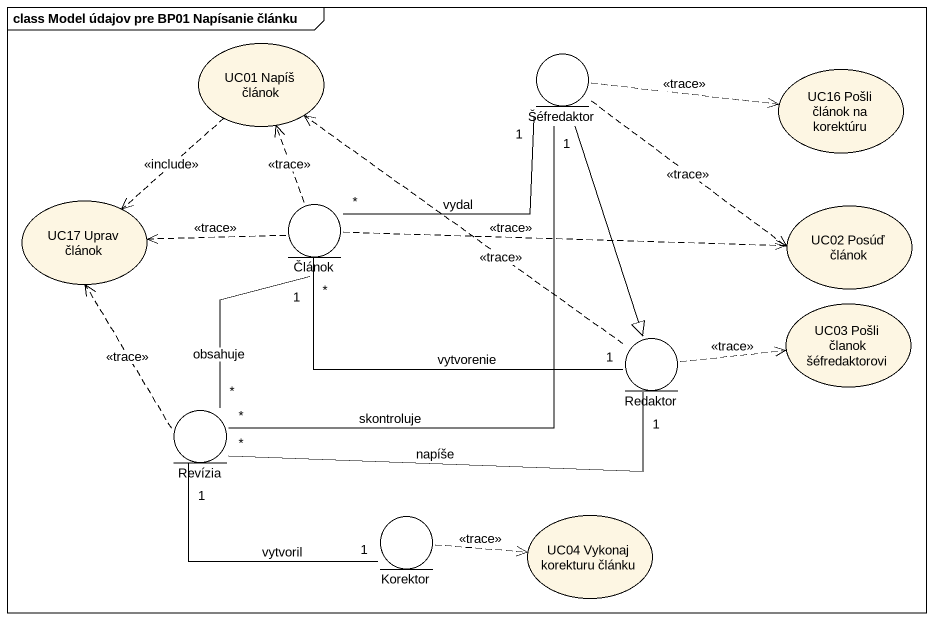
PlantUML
@startuml
mainframe class Model údajov pre BP01 Napísanie článku
usecase "UC01 Napíš článok" as UC01_Napíš_článok
entity Šéfredaktor
usecase "UC16 Pošli článok na korektúru" as UC16_Pošli_článok_na
usecase "UC17 Uprav článok" as UC17_Uprav_článok
entity Článok
usecase "UC02 Posúď článok" as UC02_Posúď_článok
entity Redaktor
usecase "UC03 Pošli članok šéfredaktorovi" as UC03_Pošli_članok
entity Revízia
entity Korektor
usecase "UC04 Vykonaj korekturu článku" as UC04_Vykonaj_korekturu
UC01_Napíš_článok ..> UC17_Uprav_článok : <<include>>
Šéfredaktor .right.> UC16_Pošli_článok_na : <<trace>>
Šéfredaktor "1" -- "*" Článok : vydal
Šéfredaktor .right.> UC02_Posúď_článok : <<trace>>
Šéfredaktor --|> Redaktor
Šéfredaktor "1" -- "*" Revízia : skontroluje
Článok .up.> UC01_Napíš_článok : <<trace>>
Článok .left.> UC17_Uprav_článok : <<trace>>
Článok .right.> UC02_Posúď_článok : <<trace>>
Článok "*" -right- "1" Redaktor : vytvorenie
Článok "1" -- "*" Revízia : obsahuje
Redaktor .up.> UC01_Napíš_článok : <<trace>>
Redaktor .right.> UC03_Pošli_članok : <<trace>>
Revízia .up.> UC17_Uprav_článok : <<trace>>
Revízia "*" -right- "1" Redaktor : napíše
Korektor "1" -left- "1" Revízia : vytvoril
Korektor .right.> UC04_Vykonaj_korekturu : <<trace>>
@enduml
